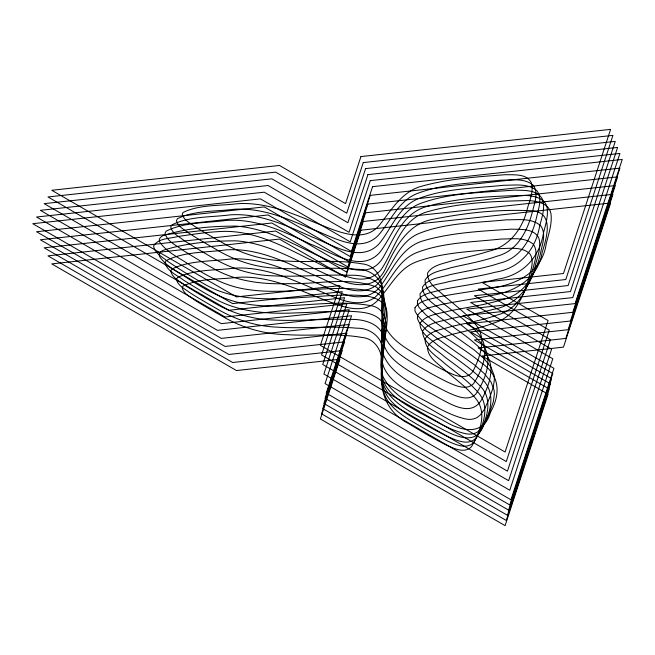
<?xml version="1.0" encoding="UTF-8"?>
<svg xmlns="http://www.w3.org/2000/svg" width="655" height="655" viewBox="0 0 655 655"><rect width="100%" height="100%" fill="white"/><g stroke="black" fill="none" stroke-linecap="round" stroke-linejoin="round"><path stroke-width="0.98" d="M381.849 293.26C381.791 305.14 380.833 317.716 386.327 328.671C392.468 340.002 403.889 346.945 414.484 353.585C426.651 360.618 438.604 368.159 451.532 373.759C458.418 377.075 468.783 378.852 473.188 370.845C480.254 356.5 487.607 336.916 474.654 323.48C466.09 313.385 455.446 305.394 445.384 296.903C438.678 290.14 427.076 283.91 427.551 273.143C432.374 264.956 443.198 263.793 451.451 260.96C463.904 257.71 476.562 255.221 488.81 251.225C509.868 246.624 522.977 227.907 527.562 207.922C529.92 199.849 533.751 191.268 531.352 182.77C526.743 173.477 514.273 174.991 505.594 174.68C477.692 176.834 449.371 178.578 422.279 186.045C402.26 191.088 391.657 209.575 379.826 224.624C364.639 243.676 338.643 231.927 320.41 224.747C293.948 214.119 266.61 201.756 237.38 203.721C219.376 205.973 199.611 204.409 183.048 212.457L182.196 214.218C183.744 220.473 190.72 223.281 195.411 226.917C204.196 232.394 213.211 237.503 222.233 242.587C239.836 252.756 259.495 259.503 279.881 260.6C307.179 263.04 334.844 259.11 361.937 263.834C376.633 265.111 383.412 280.062 381.849 293.26M381.849 366.882C379.081 391.117 386.278 412.445 409.244 423.957C421.492 431.465 433.864 438.817 446.718 445.244C454.095 448.495 464.518 453.809 471.387 446.808C479.231 433.626 486.911 415.073 477.397 400.786C468.775 388.751 456.494 380.072 445.384 370.534C438.678 363.762 427.076 357.54 427.551 346.765C432.374 338.578 443.198 337.415 451.451 334.582C465.811 330.808 480.524 328.147 494.435 322.817C515.084 316.774 524.025 295.823 529.076 276.844C531.099 269.459 534.57 260.518 529.682 253.534C521.167 246.215 508.698 248.654 498.365 248.654C470.97 251.708 442.69 252.306 416.539 261.795C397.855 268.681 389.807 287.954 376.797 301.333C360.733 316.463 337.726 304.616 320.41 298.377C293.948 287.741 266.61 275.378 237.38 277.343C219.376 279.603 199.611 278.031 183.048 286.079L182.196 287.84C183.744 294.095 190.72 296.903 195.411 300.547C204.196 306.024 213.211 311.133 222.233 316.218C241.965 327.877 264.514 334.296 287.439 334.697C312.238 336.195 337.35 333.076 361.937 337.456C376.633 338.733 383.412 353.684 381.849 366.882M414.992 307.768L414.967 310.953C420.494 322.399 432.849 328.327 442.6 335.663C455.774 344.489 469.299 352.881 481.54 363.009C500.166 375.544 500.633 394.285 490.423 412.363C484.225 435.395 462.618 431.776 446.104 422.049C424.113 409.064 394.998 401.016 383.019 376.527C375.872 354.633 389.807 332.871 386.745 310.838C384.354 298.737 370.427 296.027 360.029 295.421C341.058 294.308 322.088 296.273 303.159 297.403C269.369 299.785 232.951 301.325 202.796 283.148C190.711 276.295 178.946 268.886 167.41 261.148C162.325 256.875 154.49 253.215 153.589 245.928C158.363 238.084 169.661 238.739 177.62 236.561C191.154 234.564 204.704 232.394 218.385 231.633C251.021 229.086 280.88 244.945 309.086 259.175C330.095 267.297 361.978 293.129 381.439 269.205C394.867 249.195 400.418 220.129 426.479 212.032C459.106 202.501 493.723 201.306 527.521 200.569C536.682 200.905 549.488 203.107 551.027 214.136C552.181 224.362 548.522 234.261 546.172 244.061C542.266 271.661 516.713 284.892 491.397 287.963C474.179 291.344 456.732 293.35 439.53 296.781C431.154 299.237 420.174 299.769 414.992 307.768M383.756 298.975C383.953 313.745 379.499 328.72 383.396 343.326C386.892 356.009 398.207 364.131 408.745 370.845C421.845 378.68 435.125 386.27 448.88 392.894C456.993 396.365 468.243 401.613 475.743 394.187C485.846 379.229 495.27 355.706 479.378 341.067C468.939 330.055 456.289 321.54 444.27 312.41C436.459 305.124 422.762 299.032 422.524 286.988C428.329 278.105 440.618 277.548 449.936 274.674C466.516 270.998 483.431 268.566 499.585 263.195C522.125 258.037 532.597 235.898 537.018 215.307C538.975 207.463 542.242 197.966 536.92 190.736C527.881 182.999 514.724 185.332 503.736 185.259C475.055 188.28 445.236 188.222 418.029 198.801C398.084 207.054 391.551 229.004 378.656 244.307C359.628 263.531 331.995 244.421 311.903 236.922C286.063 225.246 258.872 212.785 229.782 214.889C210.517 217.411 189.352 216.101 171.733 224.976L170.75 226.9C172.036 233.581 179.364 236.717 184.211 240.606C193.291 246.485 202.624 251.962 211.974 257.399C230.593 268.558 251.807 275.321 273.577 275.845C299.13 277.163 324.675 274.339 350.228 275.272C364.982 274.609 385.304 280.651 383.756 298.975M383.756 343.146C383.953 357.917 379.499 372.892 383.396 387.498C386.892 400.18 398.207 408.302 408.745 415.024C421.845 422.852 435.125 430.45 448.88 437.065C456.993 440.545 468.243 445.793 475.743 438.359C485.846 423.408 495.27 399.886 479.378 385.238C468.939 374.234 456.289 365.719 444.27 356.582C436.459 349.303 422.762 343.212 422.524 331.168C428.329 322.276 440.618 321.728 449.936 318.846C464.329 315.685 478.911 313.368 493.125 309.389C515.943 305.631 531.623 286.44 535.561 264.423C537.829 255.9 541.554 246.788 538.77 237.945C533.727 228.186 520.643 229.537 511.358 229.144C482.096 231.199 452.277 232.419 423.957 240.614C400.467 246.91 392.312 271.399 378.656 288.478C359.628 307.703 331.995 288.593 311.903 281.093C286.063 269.418 258.872 256.956 229.782 259.061C210.517 261.582 189.352 260.272 171.733 269.148L170.75 271.08C172.036 277.753 179.364 280.897 184.211 284.786C193.291 290.664 202.624 296.142 211.974 301.578C230.593 312.738 251.807 319.493 273.577 320.017C299.13 321.335 324.675 318.51 350.228 319.452C364.982 318.788 385.304 324.831 383.756 343.146M381.668 337.693C377.738 365.515 405.527 380.506 426.331 391.297C441.863 397.495 469.324 421.812 481.974 399.067C489.825 384.01 497.505 362.919 481.736 349.86C468.644 336.719 452.662 327.033 437.933 315.923C431.244 309.79 419.806 304.239 420.019 293.915C426.323 284.696 439.333 284.434 449.174 281.527C464.542 278.416 480.09 276.173 495.278 272.21C519.325 268.525 535.659 249.801 539.564 226.417C541.783 217.665 545.459 208.282 542.479 199.267C537.223 189.279 523.828 190.54 514.232 190.106C482.301 192.66 449.027 192.447 418.774 204.114C398.207 213.096 392.435 236.34 379.581 252.609C360.553 273.667 331.266 251.815 310.961 244.34C284.335 231.804 256.252 218.213 225.983 220.473C206.088 223.126 184.219 221.947 166.075 231.231L165.027 233.245C167.164 242.006 177.284 245.723 183.809 250.849C193.381 256.776 202.944 262.729 212.826 268.132C235.497 281.372 262.197 284.548 288.012 283.623C317.167 284.507 347.969 276.492 376.027 286.882C392.345 298.737 381.415 321.294 381.668 337.693M381.668 367.144C377.46 398.256 410.415 411.594 432.423 424.08C447.209 431.498 474.99 450.386 483.636 425.16C492.65 407.549 495.9 388.39 477.47 375.159C465.132 364.147 451.148 355.239 437.933 345.373C431.244 339.241 419.806 333.69 420.019 323.365C426.323 314.146 439.333 313.884 449.174 310.978C466.868 307.359 484.88 305.042 502.164 299.638C525.597 294.906 536.904 272.226 540.981 250.808C542.913 242.727 546.073 232.951 540.539 225.598C531.246 217.656 517.728 219.933 506.421 219.826C477.102 222.831 446.497 222.438 418.774 233.565C396.431 243.095 392.206 269.516 376.306 285.343C355.69 300.113 330.84 281.216 310.961 273.79C284.335 261.255 256.252 247.664 225.983 249.923C206.088 252.576 184.219 251.397 166.075 260.682L165.027 262.696C167.164 271.457 177.284 275.174 183.809 280.299C193.381 286.227 202.944 292.179 212.826 297.583C238.191 312.55 268.37 314.228 297.075 312.844C314.957 312.288 332.83 310.83 350.728 311.322C360.627 312.042 371.827 312.181 379.671 319.124C390.372 333.043 381.578 351.391 381.668 367.144M417.505 300.841L417.44 303.953L419.012 307.392L426.102 315.08L436.926 323.521L474.277 350.016L484.102 358.653L490.906 367.062L494.026 375.176L494.394 379.147L493.379 386.941L489.334 398.445L484.389 409.391L480.107 415.188L477.438 417.292A10.382 5.993 0 0 1 466.491 419.135C449.797 415.679 435.329 405.994 420.354 398.322C406.55 390.29 390.347 382.454 383.683 366.956C378.164 351.236 383.814 334.648 385.648 318.821C387.76 308.046 384.788 294.087 372.498 291.262C329.481 282.878 285.244 296.936 242.072 288.536C223.068 284.876 206.038 275.198 189.835 265.021C179.511 257.923 166.976 252.617 159.705 242.014A10.382 5.993 0 0 1 162.89 235.694C186.216 228.202 211.393 226.106 235.841 226.114C265.34 228.014 291.532 243.185 317.708 255.483C337.243 264.137 368.675 282.985 383.47 256.875C394.351 238.109 402.563 213.808 425.635 206.833C457.591 197.679 491.397 196.213 524.467 195.395C533.35 195.673 545.877 197.769 547.244 208.544C548.153 216.731 545.59 224.747 543.568 232.582C539.679 257.431 522.715 275.493 497.432 279.202C478.731 283.787 459.556 285.916 440.741 289.944C432.758 292.376 422.328 293.113 417.505 300.841M417.505 315.571L417.44 318.674L419.012 322.121L426.102 329.809L436.926 338.25L474.277 364.737L484.102 373.383L490.906 381.783L494.026 389.905L494.394 393.868L493.379 401.671L489.334 413.174L484.389 424.121L480.107 429.917L477.438 432.022A10.382 5.993 0 0 1 466.491 433.864C449.797 430.409 435.329 420.723 420.354 413.051C406.55 405.019 390.347 397.176 383.683 381.685C378.164 365.965 383.814 349.377 385.648 333.542C387.76 322.776 384.788 308.816 372.498 305.983C329.481 297.607 285.244 311.665 242.072 303.257C223.068 299.597 206.038 289.919 189.835 279.75C179.511 272.644 166.976 267.338 159.705 256.735A10.382 5.993 0 0 1 162.89 250.415C186.216 242.931 211.393 240.827 235.841 240.844C268.214 243.03 296.453 260.731 325.306 273.806C345.414 284.016 374.627 294.734 386.172 267.174C395.546 246.722 408.106 223.797 432.472 219.409C464.739 212.9 498.078 209.174 531 210.73C554.973 211.737 546.597 238.101 542.135 252.494C538.042 278.842 514.249 292.49 489.694 295.708C473.45 299.122 456.969 301.202 440.741 304.673C432.758 307.097 422.328 307.842 417.505 315.571M382.741 296.273C382.585 308.808 380.236 321.687 383.977 333.935C387.809 346.127 398.739 353.97 408.998 360.586C421.664 368.257 434.494 375.733 447.799 382.258C455.544 385.615 466.385 390.896 473.565 383.683C482.997 369.076 491.602 346.675 477.012 332.273C467.514 321.72 455.872 313.467 444.827 304.657C437.573 297.64 424.907 291.475 425.038 280.062C430.351 271.522 441.912 270.671 450.689 267.813C466.163 264.088 481.982 261.55 497.014 256.195C518.621 250.603 528.298 229.037 533.047 209.264C535.037 201.642 538.402 192.431 533.301 185.324C524.524 177.792 511.711 180.182 501.05 180.141C473.016 183.179 443.967 183.449 417.284 193.487C397.97 201.036 390.675 221.66 377.73 236.005C358.997 253.878 332.552 236.578 312.836 229.504C287.782 218.696 261.501 207.348 233.581 209.305C214.946 211.688 194.478 210.255 177.39 218.713L176.473 220.555C177.89 227.023 185.046 230.003 189.811 233.761C198.743 239.443 207.922 244.733 217.108 249.997C235.21 260.657 255.647 267.42 276.729 268.223C303.371 270.048 330.12 266.732 356.721 269.303C371.704 268.869 385.124 280.725 382.741 296.273M382.741 355.174C382.585 367.709 380.236 380.588 383.977 392.836C387.809 405.027 398.739 412.871 408.998 419.487C421.664 427.158 434.494 434.633 447.799 441.159C455.544 444.516 466.385 449.797 473.565 442.583C482.997 427.977 491.602 405.576 477.012 391.174C467.514 380.62 455.872 372.368 444.827 363.558C437.573 356.541 424.907 350.376 425.038 338.962C430.351 330.423 441.912 329.571 450.689 326.714C466.163 322.989 481.982 320.451 497.014 315.096C518.621 309.504 528.298 287.938 533.047 268.165C535.037 260.543 538.402 251.332 533.301 244.225C524.524 236.692 511.711 239.083 501.05 239.042C473.016 242.08 443.967 242.35 417.284 252.388C396.283 260.354 390.143 283.983 374.447 297.788C354.92 310.691 331.823 295.02 312.836 288.405C287.782 277.597 261.501 266.249 233.581 268.206C214.946 270.589 194.478 269.156 177.39 277.614L176.473 279.456C177.89 285.924 185.046 288.904 189.811 292.662C198.743 298.344 207.922 303.633 217.108 308.898C235.21 319.558 255.647 326.321 276.729 327.123C303.371 328.957 330.12 325.641 356.721 328.204C371.704 327.77 385.124 339.626 382.741 355.174M360.921 156.578L345.545 203.615L279.456 165.453L51.753 190.278L236.471 296.92L339.904 285.645L320.377 345.365L505.095 452.007L548.088 320.549L481.998 282.387L563.464 273.512L610.599 129.362L360.921 156.578M363.255 162.596L346.716 213.17L275.657 172.142L47.954 196.958L232.672 303.609L342.238 291.663L321.556 354.92L506.274 461.57L549.258 330.104L478.191 289.076L565.797 279.529L612.924 135.38L363.255 162.596M365.588 168.613L347.895 222.725L271.858 178.823L44.147 203.648L228.865 310.29L344.571 297.681L322.727 364.475L507.445 471.125L550.429 339.658L474.392 295.757L568.122 285.547L615.258 141.398L365.588 168.613M367.913 174.631L349.066 232.279L268.059 185.512L40.348 210.329L225.066 316.979L346.896 303.699L323.898 374.038L508.616 480.68L551.6 349.213L470.593 302.446L570.456 291.565L617.591 147.416L367.913 174.631M370.247 180.641L350.237 241.842L264.252 192.193L36.549 217.018L221.267 323.66L349.23 309.717L325.068 383.593L509.786 490.235L552.779 358.776L466.794 309.135L572.789 297.583L619.917 153.434L370.247 180.641M372.58 186.659L351.407 251.397L260.453 198.883L32.75 223.699L217.468 330.349L351.555 315.735L326.247 393.147L510.966 499.798L553.95 368.331L462.995 315.816L575.115 303.592L622.25 159.452L372.58 186.659M370.247 195.37L350.237 256.563L264.252 206.923L36.549 231.739L221.267 338.389L349.23 324.438L325.068 398.314L509.786 504.964L552.779 373.497L466.794 323.857L572.789 312.304L619.917 168.155L370.247 195.37M367.913 204.082L349.066 261.73L268.059 214.963L40.348 239.779L225.066 346.43L346.896 333.149L323.898 403.488L508.616 510.13L551.6 378.664L470.593 331.897L570.456 321.015L617.591 176.866L367.913 204.082M365.588 212.785L347.895 266.904L271.858 223.003L44.147 247.819L228.865 354.47L344.571 341.853L322.727 408.654L507.445 515.297L550.429 383.838L474.392 339.937L568.122 329.719L615.258 185.57L365.588 212.785M363.255 221.496L346.716 272.071L275.657 231.043L47.954 255.859L232.672 362.51L342.238 350.564L321.556 413.821L506.274 520.471L549.258 389.005L478.191 347.977L565.797 338.43L612.924 194.281L363.255 221.496M360.921 230.2L345.545 277.237L279.456 239.083L51.753 263.899L236.471 370.542L339.904 359.276L320.377 418.987L505.095 525.637L548.088 394.171L481.998 356.017L563.464 347.134L610.599 202.993L360.921 230.2"/></g></svg>
